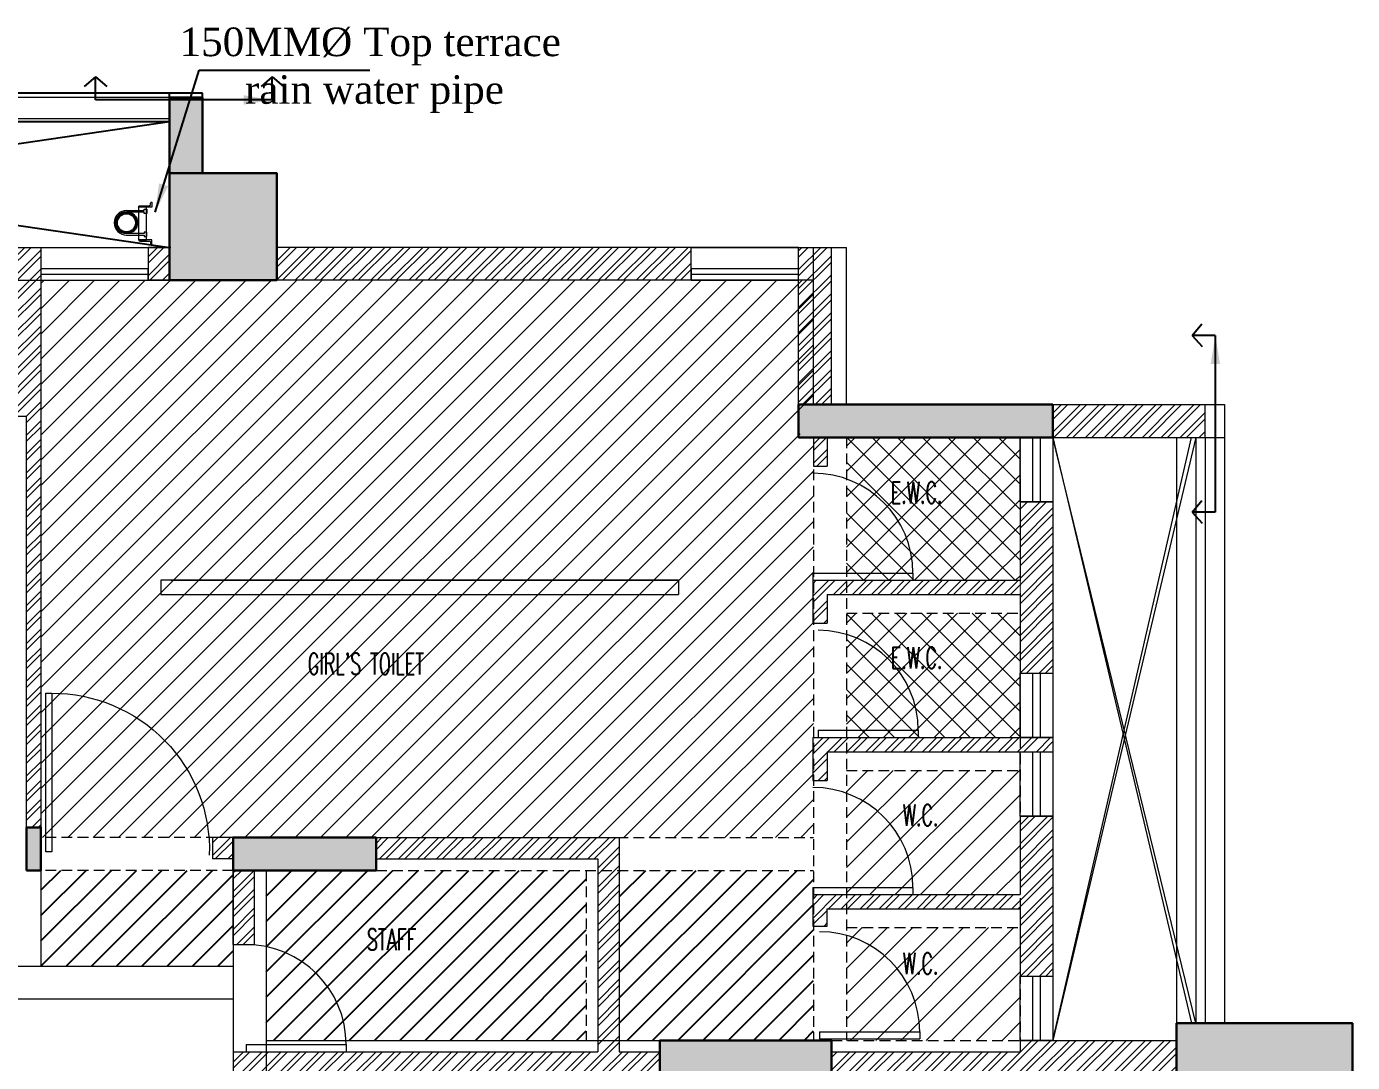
# Model space of a CAD drawing. Header units: inches. Extents: x 5899882 to 5988838, y -468923 to -96891.
# Drawn here: x 5967834 to 5977109, y -194970 to -187719 of the extents above; entities that cross this region are included whole.
import ezdxf

# ---------------------------------------------------------------- set-up
doc = ezdxf.new("R2010")
doc.units = ezdxf.units.IN
doc.header["$MEASUREMENT"] = 0
doc.linetypes.add('DASHED', pattern=[0.75, 0.5, -0.25])
for name, color, linetype in [('0 slc Rwp sloape', 7, 'Continuous'), ('0- SLC ARCH LAYOUT', 7, 'Continuous'), ('CL', 7, 'Continuous'), ('P-TEXT', 7, 'Continuous'), ('rwp', 5, 'Continuous')]:
    doc.layers.add(name, color=color, linetype=linetype)
for name, color, linetype, lineweight in [('0-SLC-CLAMPS', 7, 'Continuous', 9), ('ARCL-HATCH-B', 8, 'Continuous', 5), ('ARLC-COL', 8, 'Continuous', 30), ('ARLC-DIM0', 8, 'Continuous', 5), ('ARLC-DOOR-W', 8, 'Continuous', 5), ('ARLC-ELE0', 8, 'Continuous', 9), ('ARLC-GRILL', 8, 'Continuous', 9), ('ARLC-HATCH-C', 8, 'Continuous', 5), ('ARLC-TEXT0', 8, 'Continuous', 20), ('ARLC-WALL', 8, 'Continuous', 15)]:
    doc.layers.add(name, color=color, linetype=linetype, lineweight=lineweight)
doc.styles.add('RS', font='simplex8.shx', dxfattribs={"width": 0.6, "height": 150})
doc.styles.get("Standard").update_dxf_attribs({"font": 'arial.ttf'})
doc.dimstyles.get("Standard").update_dxf_attribs({"dimtxt": 200, "dimasz": 200, "dimexe": 0.18, "dimexo": 0.0625, "dimgap": 0.09, "dimtad": 0, "dimdec": 0, "dimrnd": 5, "dimzin": 0, "dimdsep": 46, "dimtxsty": 'Standard', "dimblk": 'OBLIQUE', "dimcen": 0.09, "dimadec": 0, "dimazin": 0, "dimtfac": 1, "dimtdec": 0, "dimtofl": 0, "dimtmove": 0, "dimatfit": 3, "dimfxl": 1, "dimtolj": 1, "dimtzin": 0, "dimarcsym": 0})
pattern_1 = [(45, (-5779197.41, 117191.3), (-66.2912607, 66.2912607), []), (45, (-5779153.22, 117191.3), (-66.2912607, 66.2912607), [])]
pattern_2 = [(45, (12318646.93, -588902.23), (-88.3883476, 88.3883476), []), (135, (12318646.93, -588902.23), (-88.3883476, -88.3883476), [])]
pattern_3 = [(45, (5728937.87, -194815.07), (-88.38835, 88.38835), [])]
pattern_4 = [(45, (5969508.87, -197695.07), (-88.3883, 88.3883), [])]

# ---------------------------------------------------------------- blocks, each defined once
blk = doc.blocks.new('hhh')
at = {"layer": 'ARLC-DOOR-W'}
for p, q in [((5670.8679, -1049.5205), (5670.8679, -1049.5705)), ((5670.8679, -1049.5205), (5671.5679, -1049.5205)), ((5670.8679, -1049.5205), (5670.8679, -1049.5705)), ((5670.8679, -1049.5705), (5671.5679, -1049.5705)), ((5671.5679, -1049.5205), (5671.5679, -1049.5705))]:
    blk.add_line(p, q, dxfattribs=at)
blk.add_arc((5670.8679, -1049.5205), 0.7, 0, 90, dxfattribs=at)
blk = doc.blocks.new('hjmh')
at = {"layer": 'ARLC-DOOR-W', "ltscale": 0.1}
for p, q in [((5668.312, -1072.8537), (5667.2012, -1072.8537)), ((5667.2012, -1072.8537), (5667.2012, -1072.8937)), ((5668.312, -1072.8937), (5668.312, -1072.8537)), ((5667.2012, -1072.8937), (5668.312, -1072.8937))]:
    blk.add_line(p, q, dxfattribs=at)
blk.add_arc((5668.2991, -1072.8991), 1.0979, 179.71691, 271.85639, dxfattribs=at)
blk = doc.blocks.new('A$C5D8F11B1')
at = {"layer": 'ARCL-HATCH-B'}
h = blk.add_hatch(dxfattribs=at)
h.set_pattern_fill('ANSI32', color=256, scale=250)
h.set_pattern_definition(pattern_1)
h.paths.add_polyline_path([(22750, 5880), (22520, 5880), (22520, 4930), (22125, 4930), (22125, 4700), (22650, 4700), (22650, 1820), (22750, 1820)])
h = blk.add_hatch(dxfattribs=at)
h.set_pattern_fill('ANSI32', color=256, scale=250)
h.set_pattern_definition(pattern_1)
h.paths.add_polyline_path([(23650, 5880), (23500, 5880), (23500, 5650), (23650, 5650)])
h = blk.add_hatch(dxfattribs=at)
h.set_pattern_fill('ANSI32', color=256, scale=250)
h.set_pattern_definition(pattern_1)
h.paths.add_polyline_path([(27300, 5880), (24400, 5880), (24400, 5650), (27300, 5650), (27300, 5730)])
h = blk.add_hatch(dxfattribs=at)
h.set_pattern_fill('ANSI32', color=256, scale=250)
h.set_pattern_definition(pattern_1)
h.paths.add_polyline_path([(28280, 5880), (28050, 5880), (28050, 4780), (28280, 4780)])
h = blk.add_hatch(dxfattribs=at)
h.set_pattern_fill('ANSI32', color=256, scale=250)
h.set_pattern_definition(pattern_1)
h.paths.add_polyline_path([(30895, 4780), (29830, 4780), (29830, 4550), (30895, 4550)])
h = blk.add_hatch(dxfattribs=at)
h.set_pattern_fill('ANSI32', color=256, scale=250)
h.set_pattern_definition(pattern_1)
h.paths.add_polyline_path([(28250, 4550), (28155, 4550), (28155, 4350), (28250, 4350)])
h = blk.add_hatch(dxfattribs=at)
h.set_pattern_fill('ANSI32', color=256, scale=250)
h.set_pattern_definition(pattern_1)
h.paths.add_polyline_path([(29830, 4100), (29600, 4100), (29600, 3550), (28150, 3550), (28150, 3250), (28250, 3250), (28250, 3450), (29600, 3450), (29600, 2900), (29830, 2900)])
h = blk.add_hatch(dxfattribs=at)
h.set_pattern_fill('ANSI32', color=256, scale=250)
h.set_pattern_definition(pattern_1)
h.paths.add_polyline_path([(28250, 2350), (29830, 2350), (29830, 2450), (29600, 2450), (28150, 2450), (28150, 2150), (28250, 2150)])
h = blk.add_hatch(dxfattribs=at)
h.set_pattern_fill('ANSI32', color=256, scale=250)
h.set_pattern_definition(pattern_1)
h.paths.add_polyline_path([(29830, 1900), (29600, 1900), (29600, 1350), (28150, 1350), (28150, 1130), (28250, 1130), (28250, 1250), (29600, 1250), (29600, 780), (29830, 780)])
h = blk.add_hatch(dxfattribs=at)
h.set_pattern_fill('ANSI32', color=256, scale=250)
h.set_pattern_definition(pattern_1)
h.paths.add_polyline_path([(24095, 1750), (23950, 1750), (23950, 1600), (24095, 1600)])
h = blk.add_hatch(dxfattribs=at)
h.set_pattern_fill('ANSI32', color=256, scale=250)
h.set_pattern_definition(pattern_1)
edge = h.paths.add_edge_path()
edge.add_line((26545, -1740.7), (26545, 100))
edge.add_line((26545, 100), (27080, 100))
edge.add_line((27080, 100), (27080, 250))
edge.add_line((27080, 250), (26795, 250))
edge.add_line((26795, 250), (26795, 1750))
edge.add_line((26795, 1750), (25095, 1750))
edge.add_line((25095, 1750), (25095, 1600))
edge.add_line((25095, 1600), (26645, 1600))
edge.add_line((26645, 1600), (26645, 250))
edge.add_line((26645, 250), (24095, 250))
edge.add_line((24095, 250), (24095, -350))
edge.add_line((24095, -350), (24245, -350))
edge.add_line((24245, -350), (24245, 100))
edge.add_line((24245, 100), (26395, 100))
edge.add_line((26395, 100), (26395, -1700))
edge.add_line((26395, -1700), (26495, -1700))
edge.add_line((26495, -1700), (26495, -1739.3))
edge.add_arc((26495, -2632), 892.7, 86.78923, 90, ccw=False)
h.paths.add_polyline_path([(26545, -2700), (26545, -2660.7), (26495, -2660.7), (26495, -2700)])
h = blk.add_hatch(dxfattribs=at)
h.set_pattern_fill('ANSI32', color=256, scale=250)
h.set_pattern_definition(pattern_1)
h.paths.add_polyline_path([(24245, 1520), (24095, 1520), (24095, 1000), (24245, 1000)])
h = blk.add_hatch(dxfattribs=at)
h.set_pattern_fill('ANSI32', color=256, scale=250)
h.set_pattern_definition(pattern_1)
h.paths.add_polyline_path([(30695, 330), (29600, 330), (29600, 250), (28280, 250), (28280, 100), (29495, 100), (29495, -450), (29595, -450), (29595, 100), (30695, 100)])
at = {"layer": 'ARLC-HATCH-C', "ltscale": 0.1}
for points in [[(23650, 6400), (23880, 6400), (23880, 6930), (23650, 6930)], [(23650, 5650), (24188.1, 5650), (24208.1, 5650), (24400, 5650), (24400, 5850), (24400, 6400), (23650, 6400), (23650, 5850)], [(29830, 4780), (29830, 4550), (28050, 4550), (28050, 4780)], [(22750, 1820), (22650, 1820), (22650, 1520), (22750, 1520)], [(25095, 1750), (25095, 1520), (24095, 1520), (24095, 1750)], [(30695, 450), (30695, 100), (31925, 100), (31925, 450)], [(27080, 330), (28280, 330), (28280, 130), (28280, 100), (28110.7, 100), (27960.7, 100), (27080, 100), (27080, 130)]]:
    blk.add_hatch(color=256, dxfattribs=at).paths.add_polyline_path(points)
at = {"layer": 'ARLC-COL'}
blk.add_lwpolyline([(23650, 6400), (23650, 6930), (23880, 6930), (23880, 6400)], dxfattribs=at)
for points in [[(23650, 5650), (24400, 5650), (24400, 6400), (23650, 6400)], [(29830, 4780), (29830, 4550), (28050, 4550), (28050, 4780)], [(22650, 1520), (22650, 1820), (22750, 1820), (22750, 1520)], [(25095, 1750), (25095, 1520), (24095, 1520), (24095, 1750)], [(28280, 100), (27080, 100), (27080, 330), (28280, 330)]]:
    blk.add_lwpolyline(points, close=True, dxfattribs=at)
at = {"layer": 'ARLC-COL', "ltscale": 0.1}
blk.add_lwpolyline([(30695, 450), (30695, 100), (31925, 100), (31925, 450)], close=True, dxfattribs=at)
at = {"layer": 'ARLC-DIM0', "ltscale": 0.1}
for p, q in [((29830, 4550), (30800, 450)), ((29830, 330), (30800, 4550)), ((29830, 4550), (30800, 450))]:
    blk.add_line(p, q, dxfattribs=at)
at = {"layer": 'ARLC-DOOR-W', "ltscale": 0.1}
for p, q in [((23500, 5690), (22750, 5690)), ((28050, 5690), (27300, 5690))]:
    blk.add_line(p, q, dxfattribs=at)
at = {"layer": 'ARLC-DOOR-W'}
for p, q in [((29687.3, 4550), (29687.3, 4100)), ((29739.7, 4550), (29739.7, 4100)), ((29687.3, 2900), (29687.3, 2450)), ((29739.7, 2900), (29739.7, 2450)), ((29687.3, 2350), (29687.3, 1900)), ((29739.7, 2350), (29739.7, 1900)), ((29687.3, 780), (29687.3, 330)), ((29739.7, 780), (29739.7, 330))]:
    blk.add_line(p, q, dxfattribs=at)
for points in [[(23500, 5650), (23500, 5730), (22750, 5730), (22750, 5650)], [(28050, 5650), (28050, 5730), (27300, 5730), (27300, 5650)], [(29600, 4550), (29830, 4550), (29830, 4100), (29600, 4100)], [(29600, 2900), (29830, 2900), (29830, 2450), (29600, 2450)], [(29600, 2350), (29830, 2350), (29830, 1900), (29600, 1900)], [(29600, 780), (29830, 780), (29830, 330), (29600, 330)]]:
    blk.add_lwpolyline(points, close=True, dxfattribs=at)
at = {"layer": 'ARLC-ELE0'}
for p, q in [((22750, 5880), (23500, 5880)), ((27300, 5880), (28050, 5880)), ((30695, 4550), (30695, 450)), ((30895, 4550), (30895, 450))]:
    blk.add_line(p, q, dxfattribs=at)
at = {"layer": 'ARLC-GRILL'}
for p, q in [((23650, 6930), (20825, 6930)), ((23650, 6780), (20825, 6780))]:
    blk.add_line(p, q, dxfattribs=at)
at = {"layer": 'ARLC-WALL', "ltscale": 0.1}
for p, q in [((22520, 5880), (22750, 5880)), ((22750, 5880), (22750, 1820)), ((23660, 5880), (23500, 5880)), ((23500, 5880), (23500, 5650)), ((27300, 5880), (24400, 5880)), ((27300, 5650), (27300, 5880)), ((28050, 5880), (28280, 5880)), ((28050, 4780), (28050, 5880)), ((28280, 4780), (28280, 5880)), ((23660, 5650), (23500, 5650)), ((27300, 5650), (24400, 5650)), ((29800, 4780), (30895, 4780)), ((30895, 4550), (30895, 4780)), ((22125, 4700), (22650, 4700)), ((22650, 1820), (22650, 4700)), ((28050, 4550), (29250, 4550)), ((28155, 4550), (28155, 4350)), ((28250, 4550), (28250, 4350)), ((29800, 4550), (30895, 4550)), ((28155, 4350), (28250, 4350)), ((29600, 4100), (29600, 3550)), ((29600, 4100), (29830, 4100)), ((29830, 4100), (29830, 2900)), ((27210, 3550), (23590, 3550)), ((23590, 3550), (23590, 3450)), ((23660, 3550), (27210, 3550)), ((27210, 3550), (27210, 3450)), ((28150, 3550), (28150, 3250)), ((28150, 3550), (29600, 3550)), ((23590, 3450), (27210, 3450)), ((28250, 3450), (28250, 3250)), ((28250, 3450), (29600, 3450)), ((29600, 3450), (29600, 2900)), ((28150, 3250), (28250, 3250)), ((29600, 2900), (29830, 2900)), ((28150, 2450), (28150, 2150)), ((28150, 2450), (29830, 2450)), ((29830, 2450), (29830, 2350)), ((28250, 2350), (28250, 2150)), ((28250, 2350), (29830, 2350)), ((28150, 2150), (28250, 2150)), ((29600, 1900), (29600, 1350)), ((29600, 1900), (29830, 1900)), ((29830, 1900), (29830, 780)), ((23950, 1750), (23950, 1600)), ((24095, 1750), (23950, 1750)), ((25095, 1750), (26795, 1750)), ((26795, 1750), (26795, 250)), ((24095, 1600), (23950, 1600)), ((25095, 1600), (26645, 1600)), ((26645, 1600), (26645, 250)), ((22650, 1520), (22750, 1520)), ((24095, 1520), (24095, 1000)), ((24095, 1000), (24095, 1520)), ((24245, 1000), (24245, 1520)), ((28150, 1350), (28150, 1130)), ((28150, 1350), (29600, 1350)), ((28250, 1250), (29600, 1250)), ((28250, 1130), (28250, 1250)), ((29600, 1250), (29600, 780)), ((28150, 1130), (28250, 1130)), ((24095, 1000), (24245, 1000)), ((29600, 780), (29830, 780)), ((29600, 330), (30695, 330)), ((29600, 330), (29600, 250)), ((24095, 250), (24095, -350)), ((24095, 250), (26645, 250)), ((26795, 250), (27080, 250)), ((28280, 250), (29600, 250))]:
    blk.add_line(p, q, dxfattribs=at)
at = {"layer": 'ARLC-DOOR-W', "ltscale": 0.1, "xscale": 1000, "yscale": 1000, "zscale": 1000}
for p in [(-5642717.9, 1053120.5), (-5642680.8, 1052020.5), (-5642717.9, 1050920.5), (-5642670.4, 1049910.5)]:
    blk.add_blockref('hhh', p, dxfattribs=at)
at = {"layer": 'ARLC-DOOR-W', "xscale": -1000, "yscale": 1000, "zscale": 1000, "rotation": 89.99999999999977}
blk.add_blockref('hjmh', (-1050068, 5669960.7), dxfattribs=at)
at = {"layer": 'ARLC-DOOR-W', "xscale": 1000, "yscale": 1000, "zscale": 1000}
blk.add_blockref('hhh', (-5646682.2, 1049820.5), dxfattribs=at)
at = {"layer": 'ARLC-TEXT0', "style": 'RS', "width": 0.6}
for s, p in [('E.W.C.', (28694.7, 4088.8)), ('E.W.C.', (28694.7, 2932.8)), ("GIRL'S TOILET", (24616.7, 2890.3)), (' W.C.', (28716.8, 1831.3)), (' STAFF', (24968.9, 961.6)), (' W.C.', (28716.8, 792.3))]:
    blk.add_text(s, height=150, dxfattribs=at).set_placement(p)
blk = doc.blocks.new('an80')
for points in [[(-46, 0), (-46, 66.3), (-51, 66.3), (-51, 76.3), (-35, 76.3), (-35, 66.3), (-40, 66.3), (-40, 0)], [(46, 0), (46, 66.3), (51, 66.3), (51, 76.3), (35, 76.3), (35, 66.3), (40, 66.3), (40, 0)]]:
    blk.add_lwpolyline(points)
for radius in [46, 40]:
    blk.add_arc((0, 0), radius, 180, 360)
blk = doc.blocks.new('176')
at = {"layer": '0-SLC-CLAMPS', "elevation": 0}
for points in [[(-108.6, 76.7), (-108.6, 80.1, 0.414214), (-114, 85.4), (-114, 85.4), (-114, 65.9), (-61.1, 65.9, 0.414214), (-66.4, 71.3), (-103.3, 71.3, -0.414214)], [(-108.6, -75.8), (-108.6, -79.2, -0.414214), (-114, -84.6), (-114, -84.6), (-114, -65.1), (-61.1, -65.1, -0.414214), (-66.4, -70.4), (-103.3, -70.4, 0.414214)]]:
    blk.add_lwpolyline(points, format="xyb", close=True, dxfattribs=at)
blk.add_lwpolyline([(-92.9, 65.9), (-92.9, -65.1), (-61.1, -65.1), (-61.1, 65.9)], close=True, dxfattribs=at)
at = {"layer": 'rwp', "color": 5, "const_width": 5.36, "elevation": 0}
blk.add_lwpolyline([(-12.5, -42.2, 1), (-12.5, 38.2, 1)], format="xyb", close=True, dxfattribs=at)
at = {"layer": 'rwp', "color": 5}
for radius in [42.9, 37.5]:
    blk.add_circle((-12.5, -2, 0), radius, dxfattribs=at)
at = {"layer": '0-SLC-CLAMPS', "color": 6, "xscale": 1.0714285714286, "yscale": 1.0714285714286, "zscale": 1.0714285714286, "rotation": 90}
blk.add_blockref('an80', (-12.5, -2, 0), dxfattribs=at)
blk = doc.blocks.new('_OBLIQUE')
at = {"color": 0, "linetype": 'ByBlock'}
blk.add_line((-0.5, -0.5), (0.5, 0.5), dxfattribs=at)
blk = doc.blocks.new('A$C4AE13D6C')
at = {"layer": 'ARLC-COL', "color": 7}
blk.add_lwpolyline([(-8056.3, 9458), (-8056.3, 9758), (-7956.3, 9758), (-7956.3, 9458)], close=True, dxfattribs=at)

msp = doc.modelspace()

# ---------------------------------------------------------------- block references
at = {"layer": '0- SLC ARCH LAYOUT'}
msp.add_blockref('A$C5D8F11B1', (5945183.9, -195145.1), dxfattribs=at)

# ---------------------------------------------------------------- next in the draw order: hatches: boundary and pattern name
at = {"layer": 'ARLC-HATCH-C', "ltscale": 0.1}
for points in [[(5968833.9, -189495.1), (5969371.9, -189495.1), (5969391.9, -189495.1), (5969583.9, -189495.1), (5969583.9, -189295.1), (5969583.9, -188745.1), (5968833.9, -188745.1), (5968833.9, -189295.1)], [(5975013.9, -190365.1), (5975013.9, -190595.1), (5973233.9, -190595.1), (5973233.9, -190365.1)], [(5970278.9, -193395.1), (5970278.9, -193625.1), (5969278.9, -193625.1), (5969278.9, -193395.1)], [(5975878.9, -194695.1), (5975878.9, -195045.1), (5977108.9, -195045.1), (5977108.9, -194695.1)], [(5972263.9, -194815.1), (5973463.9, -194815.1), (5973463.9, -195015.1), (5973463.9, -195045.1), (5973294.6, -195045.1), (5973144.6, -195045.1), (5972263.9, -195045.1), (5972263.9, -195015.1)]]:
    msp.add_hatch(color=0, dxfattribs=at).paths.add_polyline_path(points)
at = {"layer": 'ARLC-WALL'}
h = msp.add_hatch(dxfattribs=at)
h.set_pattern_fill('ANSI31', color=0, scale=1000, style=0)
h.set_pattern_definition(pattern_3)
h.paths.add_polyline_path([(5973338.9, -190595.1), (5973233.9, -190595.1), (5973338.9, -190365.1), (5973338.9, -189495.1), (5969583.9, -189495.1), (5968833.9, -189495.1), (5967933.9, -189495.1), (5967933.9, -193395.1), (5969278.9, -193395.1), (5970278.9, -193395.1), (5973338.9, -193395.1)])
h = msp.add_hatch(dxfattribs=at)
h.set_pattern_fill('ANSI37', color=0, scale=1000, style=0)
h.set_pattern_definition(pattern_2)
h.paths.add_polyline_path([(5974783.9, -190595.1), (5973568.9, -190595.1), (5973568.9, -191595.1), (5974783.9, -191595.1)])
h = msp.add_hatch(dxfattribs=at)
h.set_pattern_fill('ANSI37', color=0, scale=1000, style=0)
h.set_pattern_definition(pattern_2)
h.paths.add_polyline_path([(5974783.9, -191825.1), (5973568.9, -191825.1), (5973568.9, -192695.1), (5974783.9, -192695.1)])
h = msp.add_hatch(dxfattribs=at)
h.set_pattern_fill('ANSI31', color=0, scale=1000, style=0)
h.set_pattern_definition(pattern_3)
h.paths.add_polyline_path([(5974783.9, -192925.1), (5973568.9, -192925.1), (5973568.9, -193795.1), (5974783.9, -193795.1)])
h = msp.add_hatch(dxfattribs=at)
h.set_pattern_fill('ANSI31', color=0, scale=1000, style=0)
h.set_pattern_definition(pattern_3)
h.paths.add_polyline_path([(5974783.9, -194025.1), (5973568.9, -194025.1), (5973568.9, -194815.1), (5974783.9, -194815.1)])
at = {"layer": 'CL'}
h = msp.add_hatch(dxfattribs=at)
h.set_pattern_fill('ANSI31', color=0, scale=1000, style=0)
h.set_pattern_definition([(45, (5967933.87, -194295.07), (-88.388, 88.388), [])])
h.paths.add_polyline_path([(5969278.9, -193625.1), (5967933.9, -193625.1), (5967933.9, -194295.1), (5969278.9, -194295.1)])
h.paths.add_polyline_path([(5968548, -194109.9), (5968877.2, -194109.9), (5968877.2, -193821.9), (5968548, -193821.9)], flags=24)
h = msp.add_hatch(dxfattribs=at)
h.set_pattern_fill('ANSI31', color=0, scale=1000, style=0)
h.set_pattern_definition(pattern_4)
h.paths.add_polyline_path([(5971748.9, -193625.1), (5970278.9, -193625.1), (5969508.9, -193625.1), (5969508.9, -194815.1), (5971748.9, -194815.1)])
h.paths.add_polyline_path([(5970565, -194317.4), (5970894.2, -194317.4), (5970894.2, -194029.4), (5970565, -194029.4)], flags=24)
h.paths.add_polyline_path([(5971729.7, -194549.4), (5971729.7, -193808.8), (5971429.7, -193808.8), (5971429.7, -194549.4)], flags=24)
h.paths.add_polyline_path([(5970660.8, -194782.4), (5971248.9, -194782.4), (5971248.9, -194482.4), (5970660.8, -194482.4)], flags=24)
h = msp.add_hatch(dxfattribs=at)
h.set_pattern_fill('ANSI31', color=0, scale=1000, style=0)
h.set_pattern_definition(pattern_4)
h.paths.add_polyline_path([(5973338.9, -193625.1), (5971978.9, -193625.1), (5971978.9, -194815.1), (5973228.9, -194815.1), (5973338.9, -194815.1)])
h.paths.add_polyline_path([(5972626.5, -194332.9), (5972955.7, -194332.9), (5972955.7, -194044.9), (5972626.5, -194044.9)], flags=24)

# ---------------------------------------------------------------- next in the draw order: linework, layer by layer
for p, q in [((5968315.3, -188070.5), (5968237.8, -188139.7)), ((5968315.3, -188232.6), (5968315.3, -188070.5)), ((5968315.3, -188070.5), (5968395.9, -188138.1)), ((5969551.7, -188070.5), (5969474.1, -188139.7)), ((5969551.7, -188232.6), (5969551.7, -188070.5)), ((5969551.7, -188070.5), (5969632.3, -188138.1)), ((5975987.4, -189880.6), (5976055, -189800)), ((5976149.5, -189880.6), (5975987.4, -189880.6)), ((5975987.4, -189880.6), (5976056.6, -189958.2)), ((5975987.4, -191117), (5976055, -191036.3)), ((5976149.5, -191117), (5975987.4, -191117)), ((5975987.4, -191117), (5976056.6, -191194.5))]:
    msp.add_line(p, q)
at = {"color": 7}
for p, q in [((5962813.9, -188385.1), (5968833.9, -189265.1)), ((5968833.9, -188385.1), (5962813.9, -189265.1))]:
    msp.add_line(p, q, dxfattribs=at)
at = {"layer": 'ARLC-COL', "color": 0}
for points in [[(5968833.9, -189495.1), (5969583.9, -189495.1), (5969583.9, -188745.1), (5968833.9, -188745.1)], [(5975013.9, -190365.1), (5975013.9, -190595.1), (5973233.9, -190595.1), (5973233.9, -190365.1)], [(5970278.9, -193395.1), (5970278.9, -193625.1), (5969278.9, -193625.1), (5969278.9, -193395.1)], [(5973463.9, -195045.1), (5972263.9, -195045.1), (5972263.9, -194815.1), (5973463.9, -194815.1)]]:
    msp.add_lwpolyline(points, close=True, dxfattribs=at)
at = {"layer": 'ARLC-COL', "color": 0, "ltscale": 0.1}
msp.add_lwpolyline([(5975878.9, -194695.1), (5975878.9, -195045.1), (5977108.9, -195045.1), (5977108.9, -194695.1)], close=True, dxfattribs=at)
at = {"layer": 'ARLC-HATCH-C', "color": 0}
for p, q in [((5976013.9, -194695.1), (5975013.9, -190595.1)), ((5976013.9, -190595.1), (5975013.9, -194815.1))]:
    msp.add_line(p, q, dxfattribs=at)
at = {"layer": 'ARLC-WALL', "color": 30}
for p, q in [((5962813.9, -189265.1), (5968833.9, -189265.1)), ((5962813.9, -189495.1), (5968833.9, -189495.1))]:
    msp.add_line(p, q, dxfattribs=at)
at = {"layer": 'ARLC-WALL', "color": 30, "ltscale": 0.1}
for p, q in [((5973233.9, -189265.1), (5969583.9, -189265.1)), ((5973233.9, -189265.1), (5973568.9, -189265.1)), ((5973338.9, -190365.1), (5973338.9, -189265.1)), ((5973568.9, -190365.1), (5973568.9, -189265.1)), ((5967933.9, -189495.1), (5967933.9, -194295.1)), ((5973338.9, -189495.1), (5969583.9, -189495.1)), ((5974983.9, -190365.1), (5976213.9, -190365.1)), ((5976213.9, -190365.1), (5976213.9, -194695.1)), ((5973233.9, -190595.1), (5974433.9, -190595.1)), ((5973338.9, -190595.1), (5973338.9, -190795.1)), ((5974983.9, -190595.1), (5976213.9, -190595.1)), ((5976013.9, -190595.1), (5976013.9, -194695.1)), ((5969278.9, -193625.1), (5969278.9, -196845.1)), ((5969508.9, -193625.1), (5969508.9, -196845.1)), ((5966433.9, -194295.1), (5969278.9, -194295.1)), ((5966433.9, -194525.1), (5969278.9, -194525.1)), ((5969508.9, -194815.1), (5973228.9, -194815.1))]:
    msp.add_line(p, q, dxfattribs=at)
at = {"layer": 'ARLC-WALL', "color": 30, "linetype": 'DASHED', "ltscale": 150}
for p, q in [((5973338.9, -190595.1), (5973338.9, -194815.1)), ((5973568.9, -190595.1), (5973568.9, -194815.1)), ((5973568.9, -191595.1), (5974783.9, -191595.1)), ((5973568.9, -191825.1), (5974783.9, -191825.1)), ((5973568.9, -192695.1), (5974783.9, -192695.1)), ((5974783.9, -192695.1), (5974783.9, -194025.1)), ((5975013.9, -192695.1), (5975013.9, -194815.1)), ((5973568.9, -192925.1), (5974783.9, -192925.1)), ((5969278.9, -193395.1), (5967933.9, -193395.1)), ((5970278.9, -193395.1), (5973338.9, -193395.1)), ((5969278.9, -193625.1), (5967933.9, -193625.1)), ((5970278.9, -193625.1), (5973338.9, -193625.1)), ((5971748.9, -193625.1), (5971748.9, -194815.1)), ((5971978.9, -193625.1), (5971978.9, -194815.1)), ((5973568.9, -193795.1), (5974783.9, -193795.1)), ((5974783.9, -193895.1), (5974783.9, -194815.1)), ((5973568.9, -194025.1), (5974783.9, -194025.1)), ((5973463.9, -194815.1), (5975878.9, -194815.1))]:
    msp.add_line(p, q, dxfattribs=at)
at = {"layer": 'ARLC-WALL', "color": 30, "linetype": 'DASHED', "ltscale": 0.1}
for p, q in [((5974783.9, -190595.1), (5974783.9, -191695.1)), ((5975013.9, -190595.1), (5975013.9, -192695.1)), ((5974783.9, -191695.1), (5974783.9, -192695.1))]:
    msp.add_line(p, q, dxfattribs=at)
at = {"layer": 'CL', "color": 0}
for p, q in [((5969063.9, -188185.1), (5962813.9, -188185.1)), ((5968833.9, -188745.1), (5968833.9, -188185.1)), ((5969063.9, -188745.1), (5969063.9, -188185.1)), ((5968833.9, -188385.1), (5962813.9, -188385.1))]:
    msp.add_line(p, q, dxfattribs=at)

# ---------------------------------------------------------------- next in the draw order: block references
at = {"color": 8, "lineweight": 18}
msp.add_blockref('A$C4AE13D6C', (5975890.2, -203083.1), dxfattribs=at)
at = {"layer": '0-SLC-CLAMPS', "xscale": 1.744186046511625, "yscale": 1.744186046511625, "zscale": 1.744186046511625, "rotation": 180}
msp.add_blockref('176', (5968511.1, -189096.1, 0), dxfattribs=at)

# ---------------------------------------------------------------- next in the draw order: texts
at = {"layer": 'P-TEXT', "color": 7, "insert": (5968465.5, -188025.4), "char_height": 200, "width": 3434.546, "attachment_point": 4, "rotation": 360}
msp.add_mtext('\\pi438.42;{\\fTimes New Roman|b0|i0|c0|p18;\\C3;150MMØ Top terrace\\P\\pi820.8; rain water pipe }', dxfattribs=at)

# ---------------------------------------------------------------- next in the draw order: leaders
for points in [[(5969551.7, -188232.6), (5968315.3, -188232.6)], [(5976149.5, -189880.6), (5976149.5, -191117)]]:
    msp.add_leader(points, dimstyle='Standard', override={"dimgap": 0.09, "dimtad": 0})
at = {"layer": '0 slc Rwp sloape', "color": 2}
msp.add_leader([(5968732.9, -189017.8), (5969041.3, -188025.4), (5970234.6, -188025.4)], dimstyle='Standard', override={"dimasz": 200, "dimclrd": 3, "dimfxl": 0.18}, dxfattribs=at)

doc.saveas('drawing.dxf')
